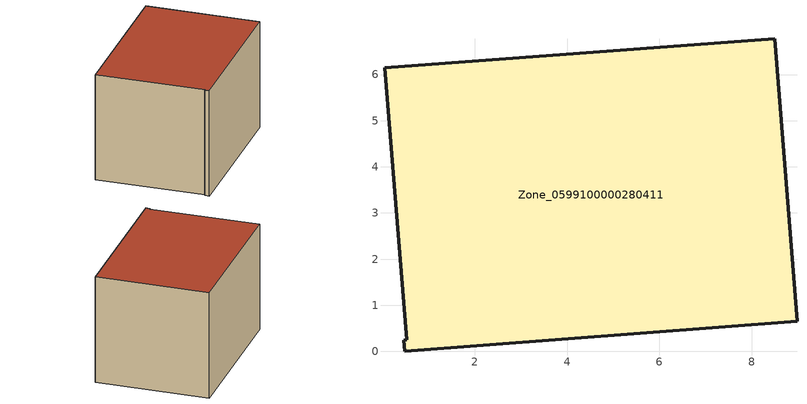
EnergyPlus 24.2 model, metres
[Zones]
Zone_0599100000280411
 floor ground (C_G): 0.53,0.25 0.04,6.14 8.51,6.78 8.98,0.65 0.48,0 0.47,0.24 z0
 wall outside (C_F): 0.48,0 8.98,0.65 8.51,6.78 0.04,6.14 0.53,0.25 0.47,0.24 0.48,0 z0:6.02
 roof outside (C_R): 0.04,6.14 0.53,0.25 0.47,0.24 0.48,0 8.98,0.65 8.51,6.78 z6.02
[BUILDING]
Pand.0599100000280411: North Axis=0; Terrain=City; Loads Convergence Tolerance Value=0.04; Temperature Convergence Tolerance Value=0.4; Solar Distribution=FullExterior; Maximum Number of Warmup Days=25; Minimum Number of Warmup Days=1
[Site:Location]
Rotterdam.The.Hague.AP_ZH_NLD Design_Conditions: Latitude=51.96; Longitude=4.45; Time Zone=1; Elevation=-4.5
[SITE:GROUNDTEMPERATURE:BUILDINGSURFACE]
18, 18, 18, 18, 18, 18, 18, 18, 18, 18, 18, 18
[MATERIAL] Thermal Absorptance=0.9; Solar Absorptance=0.7; Visible Absorptance=0.7
Name | Roughness | Thickness | Conductivity | Density | Specific Heat
G.TI.1946-1964 | MediumSmooth | 0.15 | 1 | 540 | 1210
F.TI.1946-1964 | Rough | 0.3 | 0.857143 | 1920 | 840
R.TI.1946-1964 | MediumRough | 0.2 | 0.277778 | 1500 | 1000
[CONSTRUCTION]
C_G: G.TI.1946-1964
C_F: F.TI.1946-1964
C_R: R.TI.1946-1964
[ZONE]
Zone_0599100000280411: Type=1; Multiplier=1; Ceiling Height=Autocalculate; Volume=Autocalculate; Floor Area=autocalculate; Part of Total Floor Area=Yes
[ZONEINFILTRATION:DESIGNFLOWRATE]
Infil_Zone_0599100000280411: Zone or ZoneList or Space or SpaceList=Zone_0599100000280411; Schedule=AlwaysOn; Design Flow Rate Calculation Method=Flow/Area; Flow Rate per Floor Area=0.003; Constant Term Coefficient=1; Temperature Term Coefficient=0; Velocity Term Coefficient=0; Velocity Squared Term Coefficient=0
[HVACTEMPLATE:ZONE:IDEALLOADSAIRSYSTEM]
Zone_0599100000280411: Maximum Heating Supply Air Temperature=50; Minimum Cooling Supply Air Temperature=13; Maximum Heating Supply Air Humidity Ratio=0.0156; Minimum Cooling Supply Air Humidity Ratio=0.0077; Heating Limit=NoLimit; Cooling Limit=NoLimit; Dehumidification Control Type=ConstantSensibleHeatRatio; Cooling Sensible Heat Ratio=0.7; Dehumidification Setpoint=60; Humidification Control Type=None; Humidification Setpoint=30; Outdoor Air Method=None; Outdoor Air Flow Rate per Person=0.00944; Outdoor Air Flow Rate per Zone Floor Area=0; Outdoor Air Flow Rate per Zone=0; Demand Controlled Ventilation Type=None; Outdoor Air Economizer Type=NoEconomizer; Heat Recovery Type=None; Sensible Heat Recovery Effectiveness=0.7; Latent Heat Recovery Effectiveness=0.65
[ZONECONTROL:THERMOSTAT]
ThermostatControl_Zone_0599100000280411: Zone or ZoneList=Zone_0599100000280411; Control Type Schedule=DualSetpointControlType; Control 1=Thermostat_Zone_0599100000280411; Temperature Difference Between Cutout And Setpoint=0
[THERMOSTATSETPOINT:DUALSETPOINT]
Thermostat_Zone_0599100000280411: Heating Setpoint Temperature Schedule=HeatingSetpoint_Zone_0599100000280411; Cooling Setpoint Temperature Schedule=CoolingSetpoint_Zone_0599100000280411
[SCHEDULE:COMPACT]
HeatingSetpoint_Zone_0599100000280411: Through: 12/31, For: AllDays, Until: 24:00, 21
CoolingSetpoint_Zone_0599100000280411: Through: 12/31, For: AllDays, Until: 24:00, 24
DualSetpointControlType: Through: 12/31, For: AllDays, Until: 24:00, 4
AlwaysOn: Through: 12/31, For: AllDays, Until: 24:00, 1
